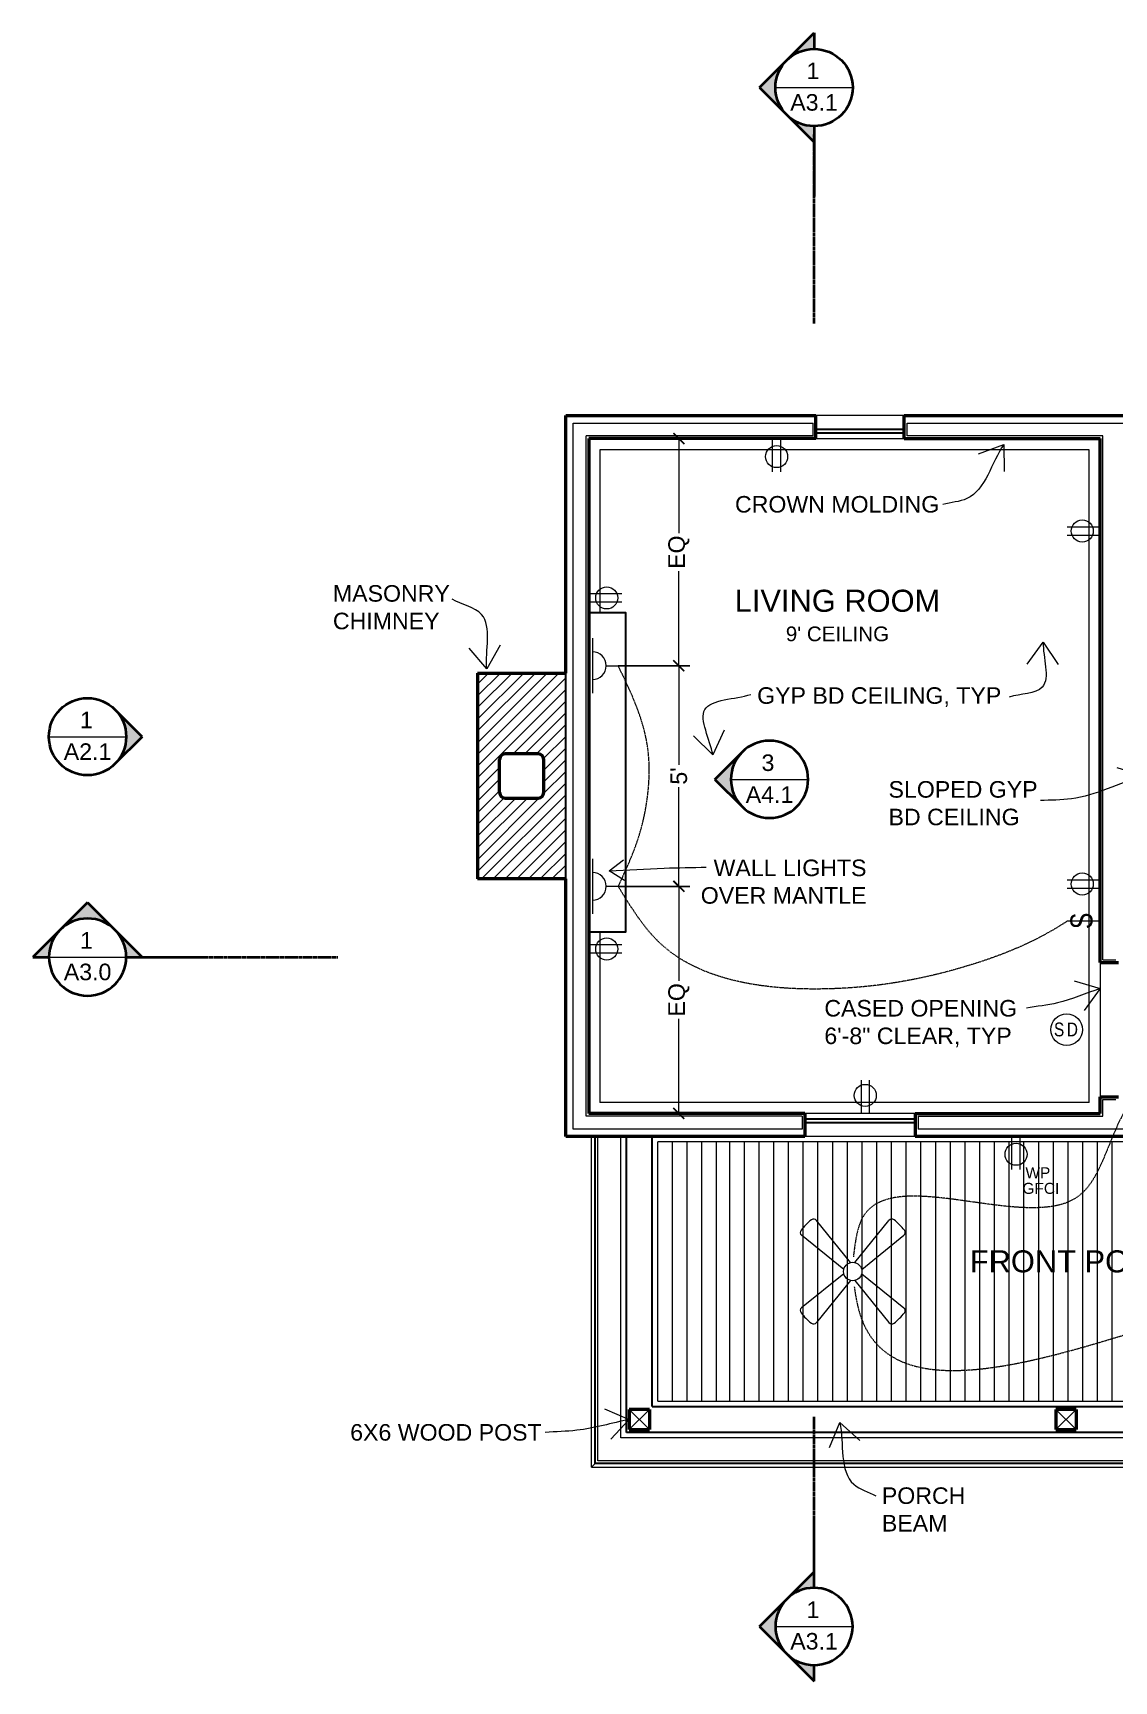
# Model space of a CAD drawing. Header units: inches. Extents: x -54 to 15382, y 469 to 41738.
# Drawn here: x 6585.2 to 6879, y 6427.2 to 6875.4 of the extents above; entities that cross this region are included whole.
import ezdxf

# ---------------------------------------------------------------- set-up
doc = ezdxf.new("R2010")
doc.units = ezdxf.units.IN
doc.header["$MEASUREMENT"] = 0
doc.linetypes.add('CENTER', pattern=[2, 1.25, -0.25, 0.25, -0.25])
doc.layers.get('0').update_dxf_attribs({"lineweight": 9})
for name, color, linetype, lineweight in [('1', 7, 'Continuous', 9), ('2', 7, 'Continuous', 18), ('3', 7, 'Continuous', 30), ('5', 7, 'Continuous', 50), ('A-DIMSx', 7, 'Continuous', 9), ('A-ELEC', 7, 'Continuous', 9), ('A-LINK', 7, 'Continuous', 40), ('A-TEXTx', 7, 'Continuous', 18)]:
    doc.layers.add(name, color=color, linetype=linetype, lineweight=lineweight)
doc.styles.get("Standard").update_dxf_attribs({"font": 'arial.ttf'})
doc.dimstyles.get("Standard").update_dxf_attribs({"dimtxt": 3, "dimasz": 2, "dimexe": 0.03125, "dimexo": 0.0625, "dimgap": 0.03125, "dimtad": 0, "dimtoh": 1, "dimdec": 4, "dimlfac": 0.99985, "dimzin": 0, "dimdsep": 46, "dimlunit": 4, "dimtxsty": 'Standard', "dimblk": 'ARCHTICK', "dimblk1": 'ARCHTICK', "dimblk2": 'ARCHTICK', "dimcen": 0.09, "dimclrt": 256, "dimadec": 0, "dimazin": 0, "dimtfac": 1, "dimtdec": 4, "dimtofl": 0, "dimtmove": 0, "dimatfit": 3, "dimfxl": 1, "dimtolj": 1, "dimtzin": 0, "dimarcsym": 0})

# ---------------------------------------------------------------- blocks, each defined once
blk = doc.blocks.new('Section Callout')
at = {"layer": 'A-LINK', "ltscale": 0.1}
h = blk.add_hatch(color=256, dxfattribs=at)
h.paths.add_polyline_path([(1891.06, 7392.5), (1883.64, 7385.08), (1891.06, 7377.65, -0.198912), (1887.98, 7385.08, -0.198912)])
h.paths.add_polyline_path([(1898.48, 7399.92), (1891.06, 7392.5, -0.198912), (1898.48, 7395.58)])
h.paths.add_polyline_path([(1891.06, 7377.65), (1898.48, 7370.23), (1898.48, 7374.58, -0.198912)])
for p, q in [((1883.64, 7385.08), (1898.48, 7399.92)), ((1898.48, 7399.92), (1898.48, 7395.58)), ((1883.64, 7385.08), (1898.48, 7370.23)), ((1898.48, 7374.58), (1898.48, 7370.23)), ((1898.48, 7370.23), (1898.48, 7355.49))]:
    blk.add_line(p, q, dxfattribs=at)
blk.add_circle((1898.48, 7385.08), 10.5, dxfattribs=at)
blk = doc.blocks.new('Elevation Callout - 1')
at = {"layer": 'A-LINK', "ltscale": 0.1}
blk.add_hatch(color=256, dxfattribs=at).paths.add_polyline_path([(2031.59, 7377.65), (2039.01, 7370.23), (2046.43, 7377.65, -0.198912), (2039.01, 7374.58, -0.198912)])
for q in [(2031.59, 7377.65), (2046.43, 7377.65)]:
    blk.add_line((2039.01, 7370.23), q, dxfattribs=at)
blk.add_circle((2039.01, 7385.08), 10.5, dxfattribs=at)
blk = doc.blocks.new('_ArchTick')
at = {"color": 0, "linetype": 'ByBlock', "lineweight": 0, "const_width": 0.15}
blk.add_lwpolyline([(-0.5, -0.5), (0.5, 0.5)], dxfattribs=at)
blk = doc.blocks.new('*D263')
at = {"layer": 'A-DIMSx', "color": 0, "lineweight": -2, "ltscale": 0.1}
for p, q in [((6744.25, 6643.27), (6763.73, 6643.27)), ((6753.81, 6581.52), (6763.73, 6581.52))]:
    blk.add_line(p, q, dxfattribs=at)
at = {"layer": 'A-DIMSx', "color": 0, "lineweight": 5, "ltscale": 0.1}
for p, q in [((6760.73, 6643.27), (6760.73, 6617.59)), ((6760.73, 6581.52), (6760.73, 6607.21))]:
    blk.add_line(p, q, dxfattribs=at)
at = {"layer": 'A-DIMSx', "color": 0, "lineweight": 5, "xscale": 3, "yscale": 3, "zscale": 3}
for p, rotation in [((6760.73, 6643.27), 90), ((6760.73, 6581.52), 270)]:
    blk.add_blockref('_ArchTick', p, dxfattribs=dict(at, rotation=rotation))
at = {"layer": 'A-DIMSx', "ltscale": 0.25, "insert": (6760.73, 6612.4), "char_height": 4.5, "attachment_point": 5, "rotation": 90}
blk.add_mtext('\\A1;EQ', dxfattribs=at)
blk = doc.blocks.new('*D264')
at = {"layer": 'A-DIMSx', "color": 0, "lineweight": -2, "ltscale": 0.1}
for p, q in [((6744.25, 6703.27), (6763.73, 6703.27)), ((6744.25, 6643.27), (6763.73, 6643.27))]:
    blk.add_line(p, q, dxfattribs=at)
at = {"layer": 'A-DIMSx', "color": 0, "lineweight": 5, "ltscale": 0.1}
for p, q in [((6760.73, 6703.27), (6760.73, 6676.35)), ((6760.73, 6643.27), (6760.73, 6670.2))]:
    blk.add_line(p, q, dxfattribs=at)
at = {"layer": 'A-DIMSx', "color": 0, "lineweight": 5, "xscale": 3, "yscale": 3, "zscale": 3}
for p, rotation in [((6760.73, 6703.27), 90), ((6760.73, 6643.27), 270)]:
    blk.add_blockref('_ArchTick', p, dxfattribs=dict(at, rotation=rotation))
at = {"layer": 'A-DIMSx', "ltscale": 0.25, "insert": (6760.73, 6673.27), "char_height": 4.5, "attachment_point": 5, "rotation": 90}
blk.add_mtext("\\A1;5'", dxfattribs=at)
blk = doc.blocks.new('*D265')
at = {"layer": 'A-DIMSx', "color": 0, "lineweight": -2, "ltscale": 0.1}
for p, q in [((6753.81, 6765.02), (6763.73, 6765.02)), ((6744.25, 6703.27), (6763.73, 6703.27))]:
    blk.add_line(p, q, dxfattribs=at)
at = {"layer": 'A-DIMSx', "color": 0, "lineweight": 5, "ltscale": 0.1}
for p, q in [((6760.73, 6765.02), (6760.73, 6739.34)), ((6760.73, 6703.27), (6760.73, 6728.96))]:
    blk.add_line(p, q, dxfattribs=at)
at = {"layer": 'A-DIMSx', "color": 0, "lineweight": 5, "xscale": 3, "yscale": 3, "zscale": 3}
for p, rotation in [((6760.73, 6765.02), 90), ((6760.73, 6703.27), 270)]:
    blk.add_blockref('_ArchTick', p, dxfattribs=dict(at, rotation=rotation))
at = {"layer": 'A-DIMSx', "ltscale": 0.25, "insert": (6760.73, 6734.15), "char_height": 4.5, "attachment_point": 5, "rotation": 90}
blk.add_mtext('\\A1;EQ', dxfattribs=at)
blk = doc.blocks.new('Ceiling Fan 1')
at = {"layer": 'A-ELEC', "ltscale": 0.25}
for p, q in [((7027.2, 6546.18), (7017.94, 6557.65)), ((7028.38, 6546.18), (7037.63, 6557.65)), ((7025.36, 6544.34), (7013.89, 6553.59)), ((7030.22, 6544.34), (7041.69, 6553.59)), ((7025.36, 6543.16), (7013.89, 6533.91)), ((7027.2, 6541.32), (7017.94, 6529.85)), ((7028.38, 6541.32), (7037.63, 6529.85)), ((7030.22, 6543.16), (7041.69, 6533.91))]:
    blk.add_line(p, q, dxfattribs=at)
at = {"layer": 'A-ELEC', "ltscale": 0.1}
blk.add_circle((7027.79, 6543.75), 2.5, dxfattribs=at)
at = {"layer": 'A-ELEC', "ltscale": 0.25}
for centre, radius, start, end in [((7027.79, 6543.75), 18, 128.6643, 141.3357), ((7017.17, 6557.03), 1, 38.8845, 128.6643), ((7038.41, 6557.03), 1, 51.3357, 141.1155), ((7027.79, 6543.75), 18, 38.6643, 51.3357), ((7014.51, 6554.37), 1, 141.3357, 231.1155), ((7041.06, 6554.37), 1, 308.8845, 38.6643), ((7014.51, 6533.13), 1, 128.8845, 218.6643), ((7027.79, 6543.75), 18, 218.6643, 231.3357), ((7027.79, 6543.75), 18, 308.6643, 321.3357), ((7041.06, 6533.13), 1, 321.3357, 51.1155), ((7017.17, 6530.48), 1, 231.3357, 321.1155), ((7038.41, 6530.48), 1, 218.8845, 308.6643)]:
    blk.add_arc(centre, radius, start, end, dxfattribs=at)

msp = doc.modelspace()

# ---------------------------------------------------------------- hatches: boundary and pattern name
at = {"layer": '1', "ltscale": 0.25}
h = msp.add_hatch(dxfattribs=at)
h.set_pattern_fill('ANSI31', color=256, scale=18, style=0)
h.set_pattern_definition([(45, (4908, 5e-12), (-1.59099026, 1.59099026), [])])
h.paths.add_polyline_path([(6730.0000785, 6676.2747155), (6730.0000785, 6701.2747155), (6706.0000785, 6701.2747155), (6706.0000785, 6645.2747155), (6730.0000785, 6645.2747155), (6730.0000785, 6670.2747155), (6724.0000785, 6670.2747155), (6724.0000785, 6668.7747155, -0.4142135624), (6722.5000785, 6667.2747155), (6713.5000785, 6667.2747155, -0.4142135624), (6712.0000785, 6668.7747155), (6712.0000785, 6677.7747155, -0.4142135624), (6713.5000785, 6679.2747155), (6722.5000785, 6679.2747155, -0.4142135624), (6724.0000785, 6677.7747155), (6724.0000785, 6676.2747155)])
h.paths.add_polyline_path([(6730.0000785, 6670.2747155), (6730.0000785, 6676.2747155), (6724.0000785, 6676.2747155), (6724.0000785, 6670.2747155)], flags=16)

# ---------------------------------------------------------------- linework, layer by layer
at = {"layer": '1'}
for p, q in [((6732.0000785, 6577.2747155), (6732.0000785, 6769.2747155)), ((6732.0000785, 6769.2747155), (6797.2496051, 6769.2747155)), ((6797.2496051, 6765.7747155), (6797.2496051, 6769.2747155)), ((6822.7496051, 6769.2747155), (6929.2500785, 6769.2747155)), ((6822.7496051, 6765.7747155), (6822.7496051, 6769.2747155)), ((6797.2496051, 6765.7747155), (6735.5000785, 6765.7747155)), ((6735.5000785, 6580.7747155), (6735.5000785, 6765.7747155)), ((6876.0000785, 6765.7747155), (6822.7496051, 6765.7747155)), ((6876.0000785, 6623.2747155), (6876.0000785, 6765.7747155)), ((6876.0000785, 6623.2747155), (6879.5000785, 6623.2747155)), ((6876.0000785, 6580.7747155), (6876.0000785, 6585.2747155)), ((6876.0000785, 6585.2747155), (6879.5000785, 6585.2747155)), ((6794.2500785, 6580.7747155), (6735.5000785, 6580.7747155)), ((6794.2500785, 6580.7747155), (6794.2500785, 6577.2747155)), ((6825.7500785, 6580.7747155), (6876.0000785, 6580.7747155)), ((6825.7500785, 6580.7747155), (6825.7500785, 6577.2747155)), ((6794.2500785, 6577.2747155), (6732.0000785, 6577.2747155)), ((6745.0000785, 6493.2747155), (6745.0000785, 6575.2747155)), ((6905.2500785, 6577.2747155), (6825.7500785, 6577.2747155)), ((7093.0000785, 6573.7747155), (6755.0000785, 6573.7747155)), ((6755.0000785, 6503.2747155), (6755.0000785, 6573.7747155)), ((6759.0000785, 6503.2747155), (6759.0000785, 6573.7747155)), ((6763.0000785, 6503.2747155), (6763.0000785, 6573.7747155)), ((6767.0000785, 6503.2747155), (6767.0000785, 6573.7747155)), ((6771.0000785, 6503.2747155), (6771.0000785, 6573.7747155)), ((6774.5466705, 6503.2747155), (6774.5466705, 6573.7747155)), ((6778.5466705, 6503.2747155), (6778.5466705, 6573.7747155)), ((6782.5466705, 6503.2747155), (6782.5466705, 6573.7747155)), ((6786.5466705, 6503.2747155), (6786.5466705, 6573.7747155)), ((6790.5466705, 6503.2747155), (6790.5466705, 6573.7747155)), ((6794.5466705, 6503.2747155), (6794.5466705, 6573.7747155)), ((6798.5466705, 6503.2747155), (6798.5466705, 6573.7747155)), ((6802.5466705, 6503.2747155), (6802.5466705, 6573.7747155)), ((6806.5466705, 6503.2747155), (6806.5466705, 6573.7747155)), ((6810.5466705, 6503.2747155), (6810.5466705, 6573.7747155)), ((6814.5466705, 6503.2747155), (6814.5466705, 6573.7747155)), ((6818.5466705, 6503.2747155), (6818.5466705, 6573.7747155)), ((6822.5466705, 6503.2747155), (6822.5466705, 6573.7747155)), ((6826.5466705, 6503.2747155), (6826.5466705, 6573.7747155)), ((6830.5466705, 6503.2747155), (6830.5466705, 6573.7747155)), ((6834.5466705, 6503.2747155), (6834.5466705, 6573.7747155)), ((6838.5466705, 6503.2747155), (6838.5466705, 6573.7747155)), ((6842.5466705, 6503.2747155), (6842.5466705, 6573.7747155)), ((6846.5466705, 6503.2747155), (6846.5466705, 6573.7747155)), ((6850.5466705, 6503.2747155), (6850.5466705, 6573.7747155)), ((6854.5466705, 6503.2747155), (6854.5466705, 6573.7747155)), ((6858.5466705, 6503.2747155), (6858.5466705, 6573.7747155)), ((6862.5466705, 6503.2747155), (6862.5466705, 6573.7747155)), ((6866.5466705, 6503.2747155), (6866.5466705, 6573.7747155)), ((6870.5466705, 6503.2747155), (6870.5466705, 6573.7747155)), ((6874.5466705, 6503.2747155), (6874.5466705, 6573.7747155)), ((6878.5466705, 6503.2747155), (6878.5466705, 6573.7747155)), ((6755.0000785, 6503.2747155), (7093.0000785, 6503.2747155)), ((7103.0000785, 6493.2747155), (6745.0000785, 6493.2747155))]:
    msp.add_line(p, q, dxfattribs=at)
at = {"layer": '1', "ltscale": 0.25}
for p, q in [((6737.0000785, 6485.2747155), (6737.0000785, 6575.2747155)), ((6752.7500785, 6501.0247155), (6747.2500785, 6495.5247155)), ((6747.2500785, 6501.0247155), (6752.7500785, 6495.5247155)), ((6868.7500785, 6501.0247155), (6863.2500785, 6495.5247155)), ((6863.2500785, 6501.0247155), (6868.7500785, 6495.5247155)), ((6738.0000785, 6486.2747155), (6737.0000785, 6485.2747155)), ((6737.0000785, 6485.2747155), (7111.0000785, 6485.2747155))]:
    msp.add_line(p, q, dxfattribs=at)
at = {"layer": '1', "ltscale": 0.1}
for p, q in [((6738.7500785, 6487.0247155), (6738.7500785, 6575.2747155)), ((7109.2500785, 6487.0247155), (6738.7500785, 6487.0247155))]:
    msp.add_line(p, q, dxfattribs=at)
at = {"layer": '2', "ltscale": 0.1}
for p, q in [((6786.9849509, 6860.5008975), (6807.9849509, 6860.5008975)), ((6589.5000784, 6683.9696035), (6610.5000785, 6683.9696035)), ((6774.878614, 6672.3693999), (6795.8786146, 6672.3693999)), ((6589.5107043, 6624.0247155), (6610.5107044, 6624.0247155)), ((6786.9849509, 6442.0008975), (6807.9849509, 6442.0008975))]:
    msp.add_line(p, q, dxfattribs=at)
at = {"layer": '2'}
for p, q in [((6821.9996051, 6771.2747155), (6797.9996051, 6771.2747155)), ((6797.9996051, 6765.0247155), (6821.9996051, 6765.0247155)), ((6872.2500785, 6762.0247155), (6739.2500785, 6762.0247155)), ((6739.2500785, 6762.0247155), (6739.2500785, 6717.7744462)), ((6872.2500785, 6584.5247155), (6872.2500785, 6762.0247155)), ((6739.2500785, 6630.7749848), (6739.2500785, 6584.5247155)), ((6875.2500785, 6622.5247155), (6875.2500785, 6586.0247155)), ((6872.2500785, 6584.5247155), (6739.2500785, 6584.5247155)), ((6825.0000785, 6581.5247155), (6795.0000785, 6581.5247155)), ((6825.0000785, 6575.2747155), (6795.0000785, 6575.2747155))]:
    msp.add_line(p, q, dxfattribs=at)
at = {"layer": '3'}
for p, q in [((6821.9996051, 6767.5506261), (6797.9996051, 6767.5506261)), ((6821.9996051, 6766.5506261), (6797.9996051, 6766.5506261)), ((6730.0000785, 6645.2747155), (6730.0000785, 6701.2747155)), ((6825.0000785, 6579.9988048), (6795.0000785, 6579.9988048)), ((6825.0000785, 6578.9988048), (6795.0000785, 6578.9988048))]:
    msp.add_line(p, q, dxfattribs=at)
at = {"layer": '3', "ltscale": 0.1}
for p, q in [((6738.0000785, 6486.2747155), (6738.0000785, 6575.2747155)), ((6746.5000785, 6494.7747155), (6746.5000785, 6575.2747155)), ((6753.5000785, 6501.7747155), (6753.5000785, 6575.2747155)), ((6753.5000785, 6501.7747155), (7094.5000785, 6501.7747155)), ((7101.5000785, 6494.7747155), (6746.5000785, 6494.7747155)), ((7110.0000785, 6486.2747155), (6738.0000785, 6486.2747155))]:
    msp.add_line(p, q, dxfattribs=at)
at = {"layer": '3', "ltscale": 0.2, "flags": 128}
msp.add_lwpolyline([(6736.2500785, 6717.7744462), (6746.2498092, 6717.7744462), (6746.2498092, 6630.7749848), (6736.2500785, 6630.7749848)], dxfattribs=at)
at = {"layer": '5'}
for p, q in [((6730.0000785, 6771.2747155), (6797.9996051, 6771.2747155)), ((6730.0000785, 6701.2747155), (6730.0000785, 6771.2747155)), ((6797.9996051, 6765.0247155), (6797.9996051, 6771.2747155)), ((6821.9996051, 6771.2747155), (6930.0000785, 6771.2747155)), ((6821.9996051, 6765.0247155), (6821.9996051, 6771.2747155)), ((6736.2500785, 6765.0247155), (6736.2500785, 6581.5247155)), ((6797.9996051, 6765.0247155), (6736.2500785, 6765.0247155)), ((6821.9996051, 6765.0247155), (6875.2500785, 6765.0247155)), ((6875.2500785, 6622.5247155), (6875.2500785, 6765.0247155)), ((6706.0000785, 6701.2747155), (6730.0000785, 6701.2747155)), ((6706.0000785, 6701.2747155), (6706.0000785, 6645.2747155)), ((6722.5000785, 6679.2747155), (6713.5000785, 6679.2747155)), ((6712.0000785, 6668.7747155), (6712.0000785, 6677.7747155)), ((6724.0000785, 6668.7747155), (6724.0000785, 6677.7747155)), ((6713.5000785, 6667.2747155), (6722.5000785, 6667.2747155)), ((6730.0000785, 6645.2747155), (6706.0000785, 6645.2747155)), ((6730.0000785, 6575.2747155), (6730.0000785, 6645.2747155)), ((6875.2500785, 6622.5247155), (6880.2500785, 6622.5247155)), ((6875.2500785, 6586.0247155), (6880.2500785, 6586.0247155)), ((6875.2500785, 6581.5247155), (6875.2500785, 6586.0247155)), ((6795.0000785, 6581.5247155), (6736.2500785, 6581.5247155)), ((6795.0000785, 6581.5247155), (6795.0000785, 6575.2747155)), ((6825.0000785, 6581.5247155), (6875.2500785, 6581.5247155)), ((6825.0000785, 6581.5247155), (6825.0000785, 6575.2747155)), ((6795.0000785, 6575.2747155), (6730.0000785, 6575.2747155)), ((6906.0000785, 6575.2747155), (6825.0000785, 6575.2747155)), ((6747.2500785, 6501.0247155), (6747.2500785, 6495.5247155)), ((6752.7500785, 6501.0247155), (6747.2500785, 6501.0247155)), ((6752.7500785, 6501.0247155), (6752.7500785, 6495.5247155)), ((6863.2500785, 6501.0247155), (6863.2500785, 6495.5247155)), ((6868.7500785, 6501.0247155), (6863.2500785, 6501.0247155)), ((6868.7500785, 6501.0247155), (6868.7500785, 6495.5247155)), ((6747.2500785, 6495.5247155), (6752.7500785, 6495.5247155)), ((6863.2500785, 6495.5247155), (6868.7500785, 6495.5247155))]:
    msp.add_line(p, q, dxfattribs=at)
for centre, start, end in [((6713.5000785, 6677.7747155), 90, 180), ((6722.5000785, 6677.7747155), 0, 90), ((6713.5000785, 6668.7747155), 180, 270), ((6722.5000785, 6668.7747155), 270, 0)]:
    msp.add_arc(centre, 1.5, start, end, dxfattribs=at)
at = {"layer": 'A-ELEC', "ltscale": 0.1}
for p, q in [((6786.1770052, 6756.0247155), (6786.1770052, 6765.0247155)), ((6788.4270052, 6756.0247155), (6788.4270052, 6765.0247155)), ((6866.2500785, 6741.0247155), (6875.2500785, 6741.0247155)), ((6866.2500785, 6738.7747155), (6875.2500785, 6738.7747155)), ((6745.2500785, 6722.8480575), (6736.2500785, 6722.8480575)), ((6745.2500785, 6720.5980575), (6736.2500785, 6720.5980575)), ((6737.2500785, 6710.7747155), (6737.2500785, 6695.7747155)), ((6741.0000785, 6703.2747155), (6744.7500785, 6703.2747155)), ((6737.2500785, 6650.7747155), (6737.2500785, 6635.7747155)), ((6741.0000785, 6643.2747155), (6744.7500785, 6643.2747155)), ((6866.2500785, 6645.0247155), (6875.2500785, 6645.0247155)), ((6866.2500785, 6642.7747155), (6875.2500785, 6642.7747155)), ((6875.2500785, 6633.7747155), (6866.2500785, 6633.7747155)), ((6745.2500785, 6627.3581827), (6736.2500785, 6627.3581827)), ((6745.2500785, 6625.1081827), (6736.2500785, 6625.1081827)), ((6810.2587471, 6590.5247155), (6810.2587471, 6581.5247155)), ((6812.5087471, 6590.5247155), (6812.5087471, 6581.5247155)), ((6851.2700226, 6566.2747155), (6851.2700226, 6575.2747155)), ((6853.5200226, 6566.2747155), (6853.5200226, 6575.2747155))]:
    msp.add_line(p, q, dxfattribs=at)
for centre, radius in [((6787.3020052, 6760.1497155), 3), ((6870.3750785, 6739.8997155), 3), ((6741.1250785, 6721.7230575), 3), ((6870.3750785, 6643.8997155), 3), ((6741.1250785, 6626.2331827), 3), ((6866.1291177, 6604.2747155), 4.2934766), ((6811.3837471, 6586.3997155), 3), ((6852.3950226, 6570.3997155), 3)]:
    msp.add_circle(centre, radius, dxfattribs=at)
for centre in [(6737.2500785, 6703.2747155), (6737.2500785, 6643.2747155)]:
    msp.add_arc(centre, 3.75, 270, 90, dxfattribs=at)
at = {"layer": 'A-ELEC', "linetype": 'CENTER', "ltscale": 0.1}
for points, knots in [([(6744.2500785, 6643.2747155), (6746.1967688, 6647.4494207), (6749.7384521, 6655.0446111), (6752.7178518, 6668.1243732), (6753.0551812, 6683.0091225), (6748.2884586, 6694.9088784), (6744.9995342, 6701.7221562), (6744.2500785, 6703.2747155)], [0, 0, 0, 0, 13.7755826034, 25.0624093123, 40.0655723979, 57.6148392985, 62.7940322967, 62.7940322967, 62.7940322967, 62.7940322967]), ([(6866.2500785, 6633.7747155), (6864.8836554, 6632.9124326), (6856.7759946, 6627.7960842), (6835.0664777, 6619.3603572), (6799.6234028, 6612.979215), (6759.4730754, 6618.3831549), (6747.7145162, 6637.6099136), (6744.2500785, 6643.2747155)], [0, 0, 0, 0, 4.8467681933, 28.7582608759, 68.7711391688, 115.2619059653, 134.6810049743, 134.6810049743, 134.6810049743, 134.6810049743]), ([(6893.4552613, 6590.5247155), (6892.7785749, 6590.8850154), (6890.8141555, 6591.9309653), (6877.5579571, 6582.4184354), (6877.139835, 6537.9190159), (6811.7119838, 6571.234507), (6808.6389029, 6546.362448), (6808.1596491, 6542.4835953)], [0, 0, 0, 0, 2.177921353, 6.3225017389, 42.7363464558, 101.0419210585, 111.8148699446, 111.8148699446, 111.8148699446, 111.8148699446]), ([(6808.4032588, 6534.3666812), (6808.6640621, 6532.67182), (6815.1352586, 6490.6179729), (6936.3867367, 6551.1762747), (7003.8178503, 6542.6095469), (7035.5063114, 6538.5837137)], [0, 0, 0, 0, 5.0402485176, 125.0614711868, 231.4690138842, 231.4690138842, 231.4690138842, 231.4690138842])]:
    msp.add_open_spline(points, degree=3, knots=knots, dxfattribs=at)
at = {"layer": 'A-LINK', "linetype": 'CENTER', "ltscale": 0.15}
for p, q in [((6797.4849509, 6796.3626708), (6797.4849509, 6847.7729754)), ((6612.7386264, 6624.0247155), (6668.1127879, 6624.0247155)), ((6797.4849509, 6457.6901109), (6797.4849509, 6499.0358331))]:
    msp.add_line(p, q, dxfattribs=at)

# ---------------------------------------------------------------- block references
at = {"ltscale": 0.1}
msp.add_blockref('Section Callout', (4899, -524.5746862), dxfattribs=at)
at = {"ltscale": 0.1, "rotation": 90}
msp.add_blockref('Elevation Callout - 1', (13985.0756621, 4644.9595724), dxfattribs=at)
at = {"ltscale": 0.1, "xscale": -1}
for name, p, rotation in [('Elevation Callout - 1', (-599.6969694, 4633.3593688), 270), ('Section Callout', (13985.0862881, 8522.5096664), 89.99999999999986), ('Section Callout', (4899, 13827.0764812), 180)]:
    msp.add_blockref(name, p, dxfattribs=dict(at, rotation=rotation))
at = {"layer": 'A-ELEC', "ltscale": 0.25}
msp.add_blockref('Ceiling Fan 1', (-219.7871845, -5.2269822), dxfattribs=at)

# ---------------------------------------------------------------- texts
at = {"ltscale": 0.5, "insert": (6866.3352524, 6604.3288056), "char_height": 3.75, "attachment_point": 5}
msp.add_mtext('{\\fArial|b0|i0|c0|p0;\\T1.25;\\W0.8;SD}', dxfattribs=at)
at = {"layer": 'A-ELEC', "ltscale": 0.5, "insert": (6867.1671698, 6631.6501046), "char_height": 6, "attachment_point": 1, "rotation": 90}
msp.add_mtext('{\\fArial|b0|i0|c0|p0;\\W0.8;S}', dxfattribs=at)
at = {"layer": 'A-ELEC', "ltscale": 0.5, "char_height": 6}
for s, insert, attachment_point in [('{\\H0.5x;WP}', (6854.9479835, 6566.8706498), 1), ('{\\H0.5x;GFCI}', (6864.1368038, 6559.5943257), 9)]:
    msp.add_mtext(s, dxfattribs=dict(at, insert=insert, attachment_point=attachment_point))
at = {"layer": 'A-LINK', "ltscale": 0.1, "attachment_point": 5}
for s, insert, char_height, width in [('{1}', (6797.1748078, 6865.0442485), 4.5, 9.771161836), ('{\\H0.75x;A3.1}', (6797.4806931, 6856.4409333), 6, 9.85131083), ('{1}', (6599.6899354, 6688.5129545), 4.5, 9.771161836), ('{\\H0.75x;A2.1}', (6599.9958207, 6679.9096393), 6, 9.85131083), ('{3}', (6784.9584852, 6676.8618435), 4.5, 9.771161836), ('{\\H0.75x;A4.1}', (6785.382872, 6668.2241284), 6, 9.85131083), ('{1}', (6599.7005613, 6628.5680665), 4.5, 9.771161836), ('{\\H0.75x;A3.0}', (6600.0064466, 6619.9647513), 6, 9.85131083), ('{1}', (6797.1748078, 6446.5442485), 4.5, 9.771161836), ('{\\H0.75x;A3.1}', (6797.4806931, 6437.9409333), 6, 9.85131083)]:
    msp.add_mtext(s, dxfattribs=dict(at, insert=insert, char_height=char_height, width=width))
at = {"layer": 'A-TEXTx', "ltscale": 0.25, "char_height": 4.5}
for s, insert, attachment_point in [('{CROWN MOLDING}', (6831.5128472, 6747.1364305), 6), ('{GYP BD CEILING, TYP}', (6782.0095757, 6694.7406367), 4), ('{SLOPED GYP \\PBD CEILING}', (6817.729448, 6665.8541307), 4), ('{WALL LIGHTS\\POVER MANTLE}', (6811.7381871, 6644.5187762), 6), ('{CASED OPENING\\P6\'-8" CLEAR, TYP}', (6800.2831752, 6605.9497224), 4)]:
    msp.add_mtext(s, dxfattribs=dict(at, insert=insert, attachment_point=attachment_point))
at = {"layer": 'A-TEXTx', "ltscale": 0.1, "insert": (6666.6935297, 6719.1562612), "char_height": 4.5, "attachment_point": 4}
msp.add_mtext('{MASONRY\\PCHIMNEY}', dxfattribs=at)
at = {"layer": 'A-TEXTx', "ltscale": 0.5, "char_height": 6, "width": 104.530359291, "attachment_point": 2}
for s, insert in [("{LIVING ROOM\\P\\H0.666667x;9' CEILING}", (6803.8507833, 6723.9359995)), ('{FRONT PORCH}', (6870.5466705, 6544.2826946))]:
    msp.add_mtext(s, dxfattribs=dict(at, insert=insert))
at = {"layer": 'A-TEXTx', "ltscale": 0.25, "char_height": 4.5}
for s, insert, width, attachment_point in [('{6X6 WOOD POST}', (6723.4348589, 6497.0327537), 62.539351262, 3), ('{PORCH BEAM}', (6815.9162423, 6479.8182801), 34.477489768, 1)]:
    msp.add_mtext(s, dxfattribs=dict(at, insert=insert, width=width, attachment_point=attachment_point))

# ---------------------------------------------------------------- dimensions: what is measured, and where the dimension line sits
at = {"layer": 'A-DIMSx', "ltscale": 0.1}
for base, p1, p2, picture, middle in [((6760.7264679, 6765.0247155), (6742.2500785, 6703.2747155), (6751.8107386, 6765.0247155), '*D265', (6760.7264679, 6734.1497155)), ((6760.7264679, 6581.5247155), (6742.2500785, 6643.2747155), (6751.8107386, 6581.5247155), '*D263', (6760.7264679, 6612.3997155))]:
    dim = msp.add_linear_dim(base=base, p1=p1, p2=p2, angle=90, text='EQ', dimstyle='Standard', override={"dimtxt": 4.5, "dimasz": 3, "dimexe": 3, "dimexo": 2, "dimgap": 1, "dimlfac": -47.9928, "dimlwd": 5}, dxfattribs=at)
    dim.commit()
    dim.dimension.update_dxf_attribs({"geometry": picture, "text_midpoint": middle})
dim = msp.add_linear_dim(base=(6760.7264679, 6703.2747155), p1=(6742.2500785, 6643.2747155), p2=(6742.2500785, 6703.2747155), angle=90, dimstyle='Standard', override={"dimtxt": 4.5, "dimasz": 3, "dimexe": 3, "dimexo": 2, "dimgap": 1, "dimlfac": -47.9928, "dimlwd": 5}, dxfattribs=at)
dim.commit()
dim.dimension.update_dxf_attribs({"geometry": '*D264', "text_midpoint": (6760.7264679, 6673.2747155)})

# ---------------------------------------------------------------- leaders
at = {"layer": 'A-TEXTx', "path_type": 1, "annotation_type": 0, "has_hookline": 1}
for points, override, hookline_direction, text_width in [([(6849.0611972, 6763.4389715), (6839.020225, 6748.7230707), (6832.5128472, 6747.1364305)], {"dimasz": 6, "dimgap": 1, "dimldrblk": 'Open90', "dimlwd": -1}, 1, 54.8226467), ([(6859.7497332, 6709.6431715), (6859.5093111, 6697.4363774), (6850.547288, 6694.7406367)], {"dimasz": 6, "dimgap": 1, "dimldrblk": 'Open90', "dimlwd": -1}, 1, 65.7963847), ([(6769.9533555, 6679.0705374), (6767.7905959, 6691.3264561), (6780.2773649, 6695.4728475)], {"dimasz": 6, "dimgap": 1, "dimldrblk": 'Open90', "dimlwd": -1}, 0, 65.7963847), ([(6886.7966456, 6673.3726198), (6867.4233356, 6667.0687857), (6859.0183188, 6666.583092)], {"dimasz": 6, "dimgap": 1, "dimldrblk": 'Open90', "dimlwd": -1}, 1, 40.0027285), ([(6741.82166, 6647.5017065), (6756.7434892, 6648.2249965), (6768.1828474, 6648.4845463)], {"dimasz": 4, "dimgap": 1, "dimldrblk": 'Open90', "dimlwd": -1}, 0, 44.3891542), ([(6875.2500785, 6615.4809052), (6863.6649607, 6611.5734978), (6855.2066915, 6610.1590378)], {"dimasz": 6, "dimgap": 1, "dimldrblk": 'Open90', "dimlwd": -1}, 1, 51.691678), ([(6747.2500785, 6498.2747155), (6733.0023385, 6495.3383201), (6724.4348589, 6494.7708497)], {"dimasz": 6, "dimgap": 1, "dimldrblk": 'Open90', "dimlwd": -1}, 1, 51.6548431), ([(6804.447199, 6497.4444886), (6808.2942441, 6480.6514337), (6814.3047751, 6477.5362533)], {"dimasz": 6, "dimgap": 1, "dimldrblk": 'Open90', "dimlwd": -1}, 0, 21.6804229)]:
    msp.add_leader(points, dimstyle='Standard', override=override, dxfattribs=dict(at, hookline_direction=hookline_direction, text_width=text_width))
at = {"layer": 'A-TEXTx', "path_type": 1}
msp.add_leader([(6708.5163714, 6702.4558617), (6707.104526, 6717.2050552), (6699.066368, 6721.3262852)], dimstyle='Standard', override={"dimasz": 6, "dimgap": 1, "dimldrblk": 'Open90', "dimlwd": -1}, dxfattribs=at)

doc.saveas('drawing.dxf')
